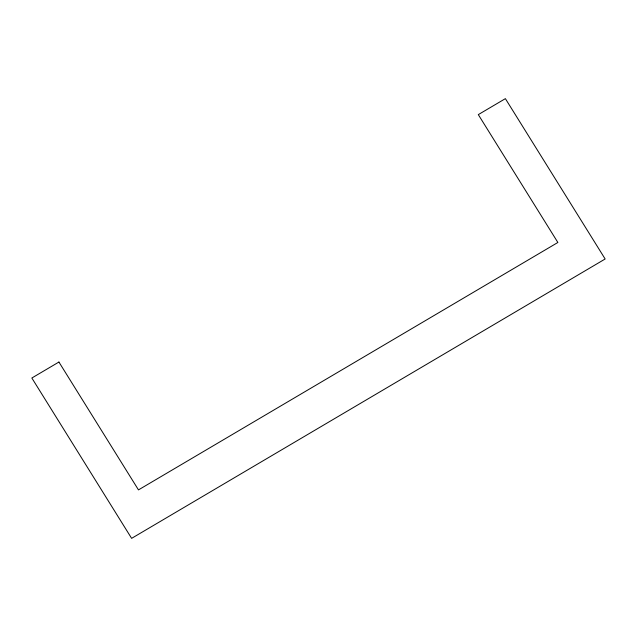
<?xml version="1.0" encoding="UTF-8"?>
<svg xmlns="http://www.w3.org/2000/svg" width="637" height="637" viewBox="0 0 637 637"><rect width="100%" height="100%" fill="white"/><g stroke="black" fill="none" stroke-linecap="round" stroke-linejoin="round"><path stroke-width="0.96" d="M58.922 362.039L31.85 378.012L131.62 538.353L605.15 258.988L505.38 98.647L478.307 114.62L557.869 242.474L138.476 489.893L58.922 362.039"/></g></svg>
